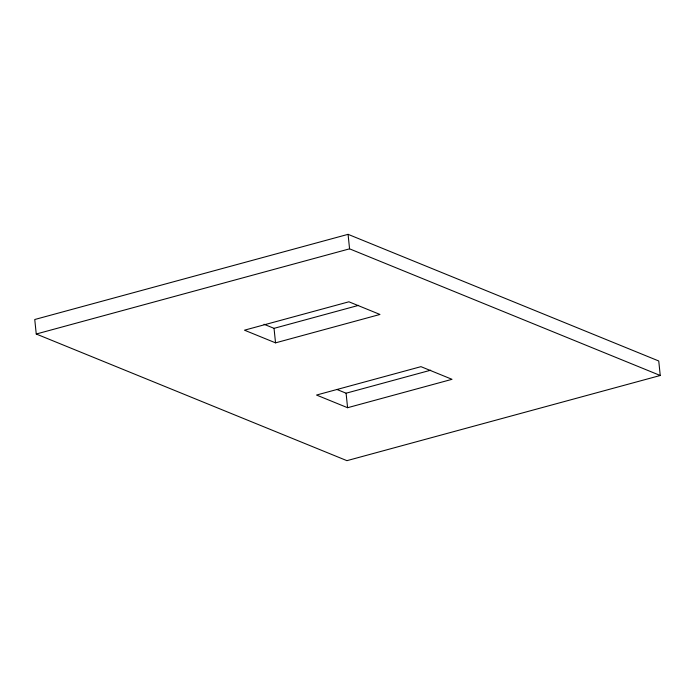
<?xml version="1.0" encoding="UTF-8"?>
<svg xmlns="http://www.w3.org/2000/svg" width="695" height="695" viewBox="0 0 695 695"><rect width="100%" height="100%" fill="white"/><g stroke="black" fill="none" stroke-linecap="round" stroke-linejoin="round"><path stroke-width="1.04" d="M348.073 234.337L34.75 319.509L36.253 334.017L346.927 460.663L660.25 375.491L658.747 360.983L348.073 234.337L349.568 248.836L660.25 375.491M36.253 334.017L349.568 248.836M264.013 324.261L274.038 328.344L358.637 305.348M275.541 342.852L379.974 314.461L348.907 301.795L244.466 330.186L275.541 342.852L274.038 328.344M337.075 389.53L346.093 393.205L430.683 370.209M347.587 407.713L452.028 379.314L420.962 366.656L316.52 395.047L347.587 407.713L346.093 393.205"/></g></svg>
